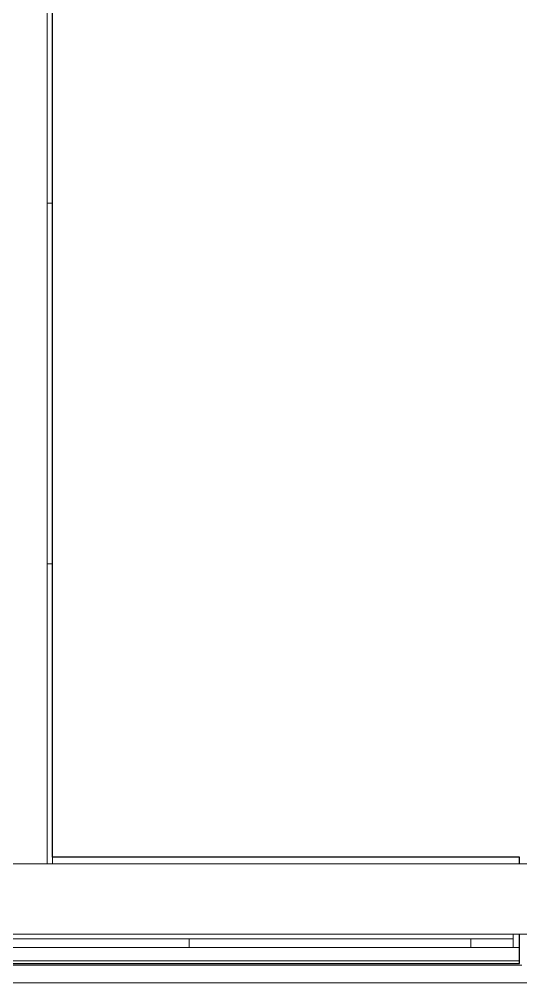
# Model space of a CAD drawing. Header units: inches. Extents: x 20001 to 27263, y -26025 to -18997.
# Drawn here: x 25740.7 to 25797.7, y -22800.8 to -22691.4 of the extents above; entities that cross this region are included whole.
import ezdxf

# ---------------------------------------------------------------- set-up
doc = ezdxf.new("R2010")
doc.units = ezdxf.units.IN
doc.header["$MEASUREMENT"] = 0
for name, color, linetype, lineweight in [('A-WALL', 113, 'Continuous', 13), ('A-WALL-PATT', 111, 'Continuous', 25), ('I-WALL', 2, 'Continuous', 13), ('L-SITE-WALL', 31, 'Continuous', 13), ('S-BEAM', 12, 'Continuous', 13)]:
    doc.layers.add(name, color=color, linetype=linetype, lineweight=lineweight)

# ---------------------------------------------------------------- blocks, each defined once
blk = doc.blocks.new('Struct_Xcel_Sports Complex_rvt-1-Site Plan - Phase 1')
at = {"layer": 'L-SITE-WALL', "color": 7}
blk.add_line((25797.83, -22798.8), (25244.37, -22798.8), dxfattribs=at)
blk = doc.blocks.new('Girt_C - 8_D-1405500-Site Plan - Phase 1')
at = {"layer": 'S-BEAM'}
for p, q in [((25976.39, -22787.3), (24248.39, -22787.3)), ((24248.39, -22795.3), (25976.39, -22795.3))]:
    blk.add_line(p, q, dxfattribs=at)

msp = doc.modelspace()

# ---------------------------------------------------------------- hatches: boundary and pattern name
at = {"layer": 'A-WALL-PATT', "lineweight": 9}
h = msp.add_hatch(dxfattribs=at)
h.set_pattern_fill('FP_9', color=256, style=0, pattern_type=2)
h.set_pattern_definition([(0, (0, 0), (81.92, 20.48), [3.379, -58.061, 3.379, -58.061, -327.68]), (0, (0, 0), (81.92, 20.48), [-122.88, 3.379, -119.501, 3.379, -58.061, -143.36]), (0, (0, 0), (81.92, 20.48), [-307.2, 3.379, -37.581, 3.379, -99.021]), (120, (30.72, 10.24), (-58.6962, 60.704801), [3.379, -58.061, 3.379, -58.061, -327.68]), (120, (30.72, 10.24), (-58.6962, 60.704801), [-122.88, 3.379, -119.501, 3.379, -58.061, -143.36]), (120, (30.72, 10.24), (-58.6962, 60.704801), [-307.2, 3.379, -37.581, 3.379, -99.021]), (240, (40.96, 51.2), (-23.2238, -81.184801), [3.379, -58.061, 3.379, -58.061, -327.68]), (240, (40.96, 51.2), (-23.2238, -81.184801), [-122.88, 3.379, -119.501, 3.379, -58.061, -143.36]), (240, (40.96, 51.2), (-23.2238, -81.184801), [-307.2, 3.379, -37.581, 3.379, -99.021])])
h.paths.add_polyline_path([(25744.5152, -22787.3028), (25744.5152, -22606.1778), (25743.8902, -22606.1778), (25743.8902, -22787.3028)], flags=0)
h = msp.add_hatch(dxfattribs=at)
h.set_pattern_fill('FP_12', color=256, style=0, pattern_type=2)
h.set_pattern_definition([(0, (0, 0), (40.96, 10.24), [3.379, -27.341, 3.379, -27.341, -163.84]), (0, (0, 0), (40.96, 10.24), [-61.44, 3.379, -58.061, 3.379, -27.341, -71.68]), (0, (0, 0), (40.96, 10.24), [-153.6, 3.379, -17.101, 3.379, -47.821]), (120, (15.36, 5.12), (-29.3481, 30.3524005), [3.379, -27.341, 3.379, -27.341, -163.84]), (120, (15.36, 5.12), (-29.3481, 30.3524005), [-61.44, 3.379, -58.061, 3.379, -27.341, -71.68]), (120, (15.36, 5.12), (-29.3481, 30.3524005), [-153.6, 3.379, -17.101, 3.379, -47.821]), (240, (20.48, 25.6), (-11.6119, -40.5924005), [3.379, -27.341, 3.379, -27.341, -163.84]), (240, (20.48, 25.6), (-11.6119, -40.5924005), [-61.44, 3.379, -58.061, 3.379, -27.341, -71.68]), (240, (20.48, 25.6), (-11.6119, -40.5924005), [-153.6, 3.379, -17.101, 3.379, -47.821])])
h.paths.add_polyline_path([(25796.8277, -22795.8028), (25796.8277, -22795.3028), (25684.8277, -22795.3028), (25684.8277, -22795.8028), (25745.4944, -22795.8028)], flags=0)
h = msp.add_hatch(dxfattribs=at)
h.set_pattern_fill('FP_13', color=256, style=0, pattern_type=2)
h.set_pattern_definition([(0, (0, 0), (0, 32), []), (90, (0, 0), (-32, 2e-15), [])])
h.paths.add_polyline_path([(25718.7717, -22796.8028), (25796.8277, -22796.8028), (25796.8277, -22795.8028), (25684.8277, -22795.8028), (25684.8277, -22796.8028), (25692.0491, -22796.8028)], flags=0)

# ---------------------------------------------------------------- linework, layer by layer
at = {"layer": 'A-WALL', "lineweight": 9}
for p, q in [((25743.8902, -22606.1778), (25743.8902, -22787.3028)), ((25744.5152, -22786.5528), (25744.5152, -22787.3028)), ((25796.8277, -22795.8028), (25684.8277, -22795.8028)), ((25796.8277, -22796.8028), (25796.8277, -22795.2777)), ((25797.5777, -22796.8028), (25684.0777, -22796.8028)), ((25797.5777, -22798.3028), (25684.0777, -22798.3028))]:
    msp.add_line(p, q, dxfattribs=at)
at = {"layer": 'A-WALL', "lineweight": 25}
for p, q in [((25797.5777, -22786.5528), (25744.5152, -22786.5528)), ((25797.5777, -22787.3028), (25797.5777, -22786.5528)), ((25797.5777, -22798.6153), (25797.5777, -22795.2777)), ((25684.0777, -22798.6153), (25797.5777, -22798.6153))]:
    msp.add_line(p, q, dxfattribs=at)
at = {"layer": 'I-WALL', "lineweight": 25}
msp.add_line((25744.5152, -22786.5528), (25744.5152, -22606.8028), dxfattribs=at)
at = {"layer": 'L-SITE-WALL'}
for p, q in [((25244.3665, -22798.8028), (25797.8277, -22798.8028)), ((26286.8902, -22800.8028), (25244.3872, -22800.8028))]:
    msp.add_line(p, q, dxfattribs=at)

# ---------------------------------------------------------------- block references
at = {"lineweight": 5}
msp.add_blockref('Struct_Xcel_Sports Complex_rvt-1-Site Plan - Phase 1', (0, 0), dxfattribs=at)
at = {"layer": 'S-BEAM'}
msp.add_blockref('Girt_C - 8_D-1405500-Site Plan - Phase 1', (0, 0), dxfattribs=at)

doc.saveas('drawing.dxf')
